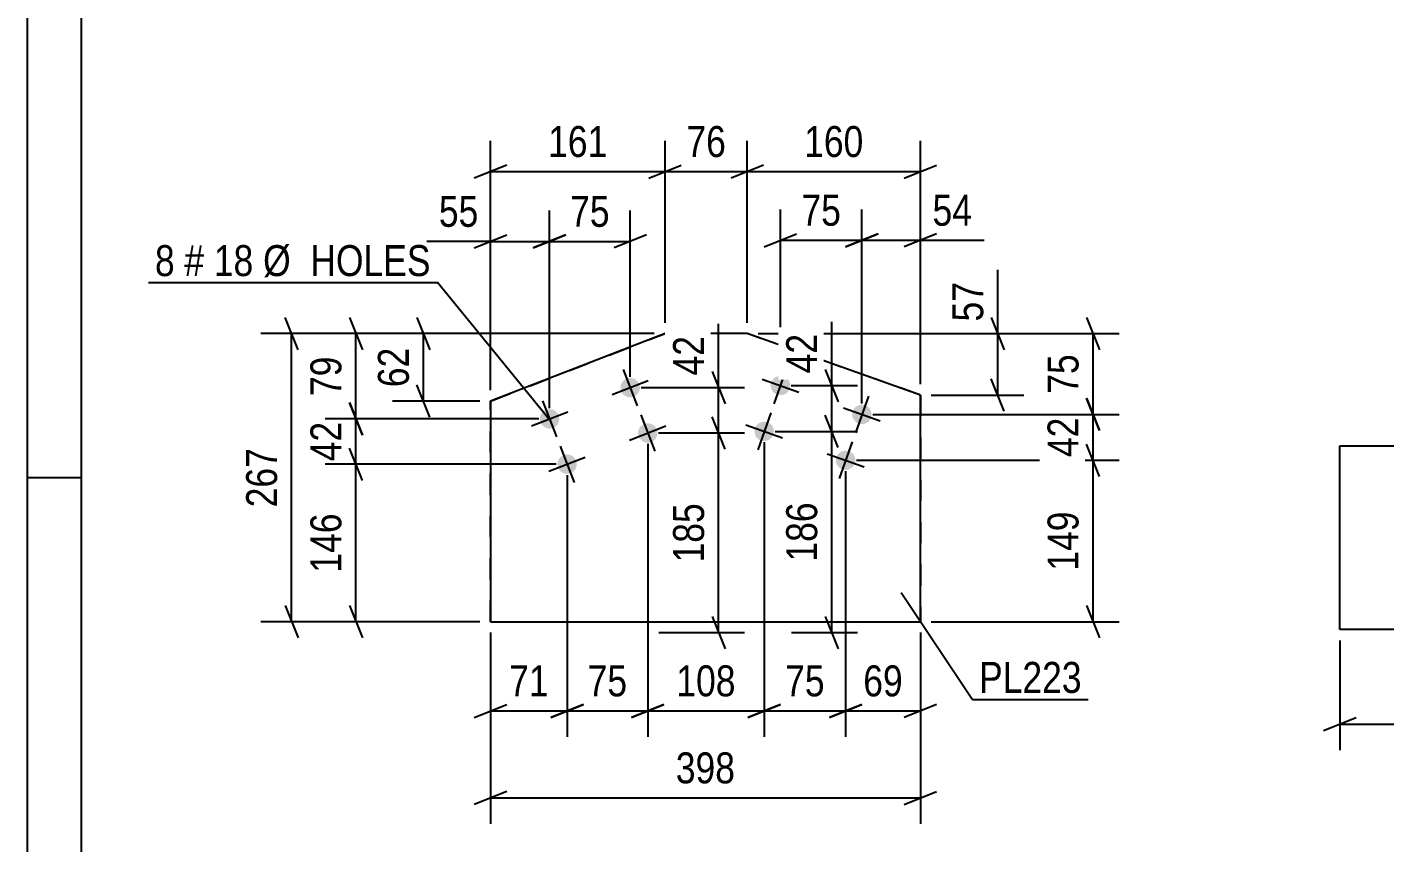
# Model space of a CAD drawing. Header units: millimetres. Extents: x 0 to 420, y 0 to 297.
# Drawn here: x 0 to 125.7, y 115.2 to 190.7 of the extents above; entities that cross this region are included whole.
import ezdxf

# ---------------------------------------------------------------- set-up
doc = ezdxf.new("R2010")
doc.units = ezdxf.units.MM
doc.linetypes.add('DXK_LINE_DOT2', pattern=[3.9198, 1.9599, -1.9599])
doc.styles.add('Arial Narrow', font='ARIALN.TTF', dxfattribs={"height": 0.2})

# ---------------------------------------------------------------- blocks, each defined once
blk = doc.blocks.new('Unknown-122573175-1113')
at = {"color": 5, "linetype": 'Continuous'}
for p, q in [((0, 297), (0, 0)), ((5, 292), (5, 5)), ((5, 149), (0, 149))]:
    blk.add_line(p, q, dxfattribs=at)
blk = doc.blocks.new('Part-122573175-1772 - 1756')
at = {"color": 2, "linetype": 'Continuous'}
for p, q in [((121.5, 134.96), (121.5, 151.96)), ((121.5, 151.96), (161.14, 151.96)), ((161.14, 151.96), (161.14, 134.96)), ((161.14, 134.96), (121.5, 134.96))]:
    blk.add_line(p, q, dxfattribs=at)
blk = doc.blocks.new('Bolt-122573175-1241 - 1205')
at = {"linetype": 'Continuous'}
for points in [[(70.62, 157.55), (70.61, 157.37), (70.55, 157.19), (70.45, 157.02), (70.33, 156.88), (70.18, 156.77), (70, 156.7), (69.82, 156.66), (69.63, 156.66), (69.45, 156.7), (69.28, 156.77), (69.12, 156.88), (69, 157.02), (68.9, 157.19), (68.84, 157.36), (68.82, 157.55), (68.84, 157.74), (68.9, 157.92), (69, 158.08), (69.12, 158.22), (69.27, 158.33), (69.45, 158.41), (69.63, 158.45), (69.82, 158.45), (70, 158.41), (70.17, 158.33), (70.33, 158.22), (70.45, 158.08), (70.55, 157.92), (70.6, 157.74)], [(78.16, 154.88), (78.14, 154.69), (78.09, 154.51), (77.99, 154.35), (77.87, 154.21), (77.71, 154.1), (77.54, 154.02), (77.36, 153.98), (77.17, 153.98), (76.99, 154.02), (76.81, 154.1), (76.66, 154.21), (76.54, 154.35), (76.44, 154.51), (76.38, 154.69), (76.36, 154.88), (76.38, 155.06), (76.44, 155.24), (76.54, 155.41), (76.66, 155.55), (76.81, 155.66), (76.99, 155.73), (77.17, 155.77), (77.36, 155.77), (77.54, 155.73), (77.71, 155.66), (77.87, 155.55), (77.99, 155.41), (78.09, 155.24), (78.14, 155.07)], [(69.12, 153.31), (69.1, 153.12), (69.04, 152.95), (68.95, 152.78), (68.82, 152.64), (68.67, 152.53), (68.5, 152.46), (68.31, 152.42), (68.13, 152.42), (67.94, 152.46), (67.77, 152.53), (67.62, 152.64), (67.49, 152.78), (67.4, 152.94), (67.34, 153.12), (67.32, 153.31), (67.34, 153.5), (67.4, 153.68), (67.49, 153.84), (67.62, 153.98), (67.77, 154.09), (67.94, 154.17), (68.13, 154.21), (68.31, 154.21), (68.5, 154.17), (68.67, 154.09), (68.82, 153.98), (68.95, 153.84), (69.04, 153.68), (69.1, 153.5)], [(76.66, 150.64), (76.64, 150.45), (76.58, 150.27), (76.49, 150.11), (76.36, 149.97), (76.21, 149.86), (76.04, 149.78), (75.85, 149.74), (75.67, 149.74), (75.48, 149.78), (75.31, 149.86), (75.16, 149.97), (75.03, 150.11), (74.94, 150.27), (74.88, 150.45), (74.86, 150.64), (74.88, 150.82), (74.94, 151), (75.03, 151.17), (75.16, 151.31), (75.31, 151.42), (75.48, 151.49), (75.67, 151.53), (75.85, 151.53), (76.04, 151.49), (76.21, 151.42), (76.36, 151.31), (76.49, 151.17), (76.58, 151), (76.64, 150.82)]]:
    blk.add_hatch(color=1, dxfattribs=at).paths.add_polyline_path(points)
at = {"color": 1, "linetype": 'Continuous'}
for p, q in [((70.33, 159.25), (69.12, 155.86)), ((68.03, 158.15), (71.42, 156.95)), ((77.87, 156.57), (76.66, 153.18)), ((68.82, 155.01), (67.62, 151.61)), ((75.57, 155.48), (78.96, 154.28)), ((66.52, 153.91), (69.92, 152.71)), ((76.36, 152.33), (75.16, 148.94)), ((74.06, 151.24), (77.46, 150.03))]:
    blk.add_line(p, q, dxfattribs=at)
blk = doc.blocks.new('Bolt-122573175-1246 - 1205')
at = {"linetype": 'Continuous'}
for points in [[(56.72, 157.36), (56.7, 157.17), (56.64, 156.99), (56.54, 156.83), (56.42, 156.69), (56.27, 156.58), (56.09, 156.5), (55.91, 156.46), (55.72, 156.46), (55.54, 156.5), (55.37, 156.58), (55.21, 156.69), (55.09, 156.83), (54.99, 156.99), (54.94, 157.17), (54.92, 157.35), (54.93, 157.54), (54.99, 157.72), (55.09, 157.88), (55.21, 158.02), (55.36, 158.13), (55.54, 158.21), (55.72, 158.25), (55.91, 158.25), (56.09, 158.21), (56.26, 158.14), (56.42, 158.02), (56.54, 157.89), (56.64, 157.72), (56.7, 157.54)], [(49.25, 154.47), (49.23, 154.28), (49.18, 154.1), (49.08, 153.94), (48.96, 153.8), (48.81, 153.69), (48.63, 153.61), (48.45, 153.57), (48.26, 153.57), (48.08, 153.61), (47.91, 153.69), (47.75, 153.8), (47.63, 153.94), (47.53, 154.1), (47.47, 154.28), (47.45, 154.47), (47.47, 154.66), (47.53, 154.83), (47.63, 155), (47.75, 155.14), (47.9, 155.25), (48.08, 155.32), (48.26, 155.36), (48.45, 155.36), (48.63, 155.33), (48.8, 155.25), (48.96, 155.14), (49.08, 155), (49.18, 154.84), (49.23, 154.66)], [(58.34, 153.16), (58.32, 152.97), (58.26, 152.79), (58.17, 152.63), (58.04, 152.49), (57.89, 152.38), (57.72, 152.3), (57.53, 152.26), (57.35, 152.26), (57.16, 152.3), (56.99, 152.38), (56.84, 152.49), (56.71, 152.63), (56.62, 152.79), (56.56, 152.97), (56.54, 153.16), (56.56, 153.34), (56.62, 153.52), (56.71, 153.69), (56.84, 153.83), (56.99, 153.94), (57.16, 154.01), (57.34, 154.05), (57.53, 154.05), (57.72, 154.01), (57.89, 153.94), (58.04, 153.83), (58.17, 153.69), (58.26, 153.53), (58.32, 153.35)], [(50.88, 150.27), (50.86, 150.09), (50.8, 149.91), (50.71, 149.74), (50.58, 149.6), (50.43, 149.49), (50.26, 149.42), (50.07, 149.38), (49.88, 149.38), (49.7, 149.42), (49.53, 149.49), (49.38, 149.6), (49.25, 149.74), (49.16, 149.91), (49.1, 150.08), (49.08, 150.27), (49.1, 150.46), (49.16, 150.64), (49.25, 150.8), (49.38, 150.94), (49.53, 151.05), (49.7, 151.13), (49.88, 151.17), (50.07, 151.17), (50.26, 151.13), (50.43, 151.05), (50.58, 150.94), (50.71, 150.8), (50.8, 150.64), (50.86, 150.46)]]:
    blk.add_hatch(color=1, dxfattribs=at).paths.add_polyline_path(points)
at = {"color": 1, "linetype": 'Continuous'}
for p, q in [((55.17, 159.03), (56.46, 155.68)), ((54.14, 156.71), (57.49, 158.01)), ((47.7, 156.15), (49, 152.79)), ((46.68, 153.82), (50.03, 155.12)), ((56.79, 154.84), (58.09, 151.48)), ((55.76, 152.51), (59.12, 153.81)), ((48.3, 149.62), (51.66, 150.92)), ((49.33, 151.95), (50.63, 148.59))]:
    blk.add_line(p, q, dxfattribs=at)
blk = doc.blocks.new('Part-122573175-1261 - 1205')
at = {"color": 2, "linetype": 'Continuous'}
for p, q in [((59.04, 162.36), (42.89, 156.11)), ((66.65, 162.36), (59.04, 162.36)), ((82.68, 156.67), (66.65, 162.36)), ((42.89, 156.11), (42.89, 135.69)), ((42.89, 156.11), (42.89, 156.11)), ((82.68, 135.69), (82.68, 156.67)), ((82.68, 156.67), (82.68, 156.67)), ((42.89, 135.69), (82.68, 135.69))]:
    blk.add_line(p, q, dxfattribs=at)
at = {"color": 7, "linetype": 'DXK_LINE_DOT2'}
for p, q in [((42.89, 156.11), (59.04, 162.36)), ((82.68, 156.67), (66.65, 162.36)), ((42.89, 135.69), (42.89, 156.11)), ((82.68, 156.67), (82.68, 135.69))]:
    blk.add_line(p, q, dxfattribs=at)
blk = doc.blocks.new('StraightDimension-122573175-1785 - 1756')
at = {"color": 7, "linetype": 'Continuous'}
for p, q in [((121.5, 133.96), (121.5, 123.81)), ((161.14, 133.96), (161.14, 123.81)), ((123, 126.81), (120, 125.61)), ((121.5, 126.21), (161.14, 126.21)), ((159.64, 125.61), (162.64, 126.81))]:
    blk.add_line(p, q, dxfattribs=at)
at = {"color": 0}
blk.add_wipeout([(144.66, 126.96), (144.66, 131.16), (137.98, 131.16), (137.98, 126.96)], dxfattribs=at)
at = {"color": 3, "style": 'Arial Narrow'}
blk.add_text('396', height=2.863, dxfattribs=at).set_placement((138.58, 127.56))
blk = doc.blocks.new('StraightDimension-122573175-1264 - 1205')
at = {"color": 7, "linetype": 'Continuous'}
for p, q in [((25.08, 160.86), (23.88, 163.86)), ((58.04, 162.36), (21.63, 162.36)), ((24.48, 135.69), (24.48, 162.36)), ((23.88, 137.19), (25.08, 134.19)), ((41.89, 135.69), (21.63, 135.69))]:
    blk.add_line(p, q, dxfattribs=at)
at = {"color": 0}
blk.add_wipeout([(23.73, 152.36), (19.53, 152.36), (19.53, 145.68), (23.73, 145.68)], dxfattribs=at)
at = {"color": 3, "style": 'Arial Narrow'}
blk.add_text('267', height=2.863, rotation=90.0002, dxfattribs=at).set_placement((23.13, 146.28))
blk = doc.blocks.new('StraightDimension-122573175-1362 - 1205')
at = {"color": 7, "linetype": 'Continuous'}
for p, q in [((89.84, 162.36), (89.84, 168.26)), ((89.84, 162.36), (89.84, 168.26)), ((89.24, 163.86), (90.44, 160.86)), ((67.65, 162.36), (92.24, 162.36)), ((89.84, 156.67), (89.84, 162.36)), ((90.44, 155.17), (89.24, 158.17)), ((83.68, 156.67), (92.24, 156.67))]:
    blk.add_line(p, q, dxfattribs=at)
at = {"color": 0}
blk.add_wipeout([(89.09, 167.74), (84.89, 167.74), (84.89, 162.88), (89.09, 162.88)], dxfattribs=at)
at = {"color": 3, "style": 'Arial Narrow'}
blk.add_text('57', height=2.863, rotation=90.0002, dxfattribs=at).set_placement((88.49, 163.48))
blk = doc.blocks.new('StraightDimension-122573175-1510 - 1205')
at = {"color": 7, "linetype": 'Continuous'}
for p, q in [((77.26, 155.88), (77.26, 173.84)), ((82.68, 157.67), (82.68, 173.84)), ((75.76, 170.39), (78.76, 171.59)), ((77.26, 170.99), (82.68, 170.99)), ((84.18, 171.59), (81.18, 170.39)), ((82.68, 170.99), (88.58, 170.99)), ((82.68, 170.99), (88.58, 170.99))]:
    blk.add_line(p, q, dxfattribs=at)
at = {"color": 0}
blk.add_wipeout([(88.06, 171.74), (88.06, 175.94), (83.2, 175.94), (83.2, 171.74)], dxfattribs=at)
at = {"color": 3, "style": 'Arial Narrow'}
blk.add_text('54', height=2.863, dxfattribs=at).set_placement((83.8, 172.34))
blk = doc.blocks.new('StraightDimension-122573175-1275 - 1205')
at = {"color": 7, "linetype": 'Continuous'}
for p, q in [((99.26, 149.14), (98.06, 152.14)), ((76.76, 150.64), (101.06, 150.64)), ((98.66, 135.69), (98.66, 150.64)), ((98.06, 137.19), (99.26, 134.19)), ((83.68, 135.69), (101.06, 135.69))]:
    blk.add_line(p, q, dxfattribs=at)
at = {"color": 0}
blk.add_wipeout([(97.91, 146.5), (93.71, 146.5), (93.71, 139.82), (97.91, 139.82)], dxfattribs=at)
at = {"color": 3, "style": 'Arial Narrow'}
blk.add_text('149', height=2.863, rotation=90.0002, dxfattribs=at).set_placement((97.31, 140.42))
blk = doc.blocks.new('StraightDimension-122573175-1288 - 1205')
at = {"color": 7, "linetype": 'Continuous'}
for p, q in [((98.06, 156.38), (99.26, 153.38)), ((78.26, 154.88), (101.06, 154.88)), ((98.66, 150.64), (98.66, 154.88)), ((99.26, 149.14), (98.06, 152.14)), ((76.76, 150.64), (101.06, 150.64))]:
    blk.add_line(p, q, dxfattribs=at)
at = {"color": 0}
blk.add_wipeout([(97.91, 155.19), (93.71, 155.19), (93.71, 150.33), (97.91, 150.33)], dxfattribs=at)
at = {"color": 3, "style": 'Arial Narrow'}
blk.add_text('42', height=2.863, rotation=90.0002, dxfattribs=at).set_placement((97.31, 150.93))
blk = doc.blocks.new('StraightDimension-122573175-1297 - 1205')
at = {"color": 7, "linetype": 'Continuous'}
for p, q in [((98.06, 163.86), (99.26, 160.86)), ((67.65, 162.36), (101.06, 162.36)), ((98.66, 154.88), (98.66, 162.36)), ((99.26, 153.38), (98.06, 156.38)), ((78.26, 154.88), (101.06, 154.88))]:
    blk.add_line(p, q, dxfattribs=at)
at = {"color": 0}
blk.add_wipeout([(97.91, 161.04), (93.71, 161.04), (93.71, 156.19), (97.91, 156.19)], dxfattribs=at)
at = {"color": 3, "style": 'Arial Narrow'}
blk.add_text('75', height=2.863, rotation=90.0002, dxfattribs=at).set_placement((97.31, 156.79))
blk = doc.blocks.new('StraightDimension-122573175-1435 - 1205')
at = {"color": 7, "linetype": 'Continuous'}
for p, q in [((64.6, 151.66), (63.4, 154.66)), ((58.44, 153.16), (66.4, 153.16)), ((64, 134.69), (64, 153.16)), ((63.4, 136.19), (64.6, 133.19)), ((58.46, 134.69), (66.4, 134.69))]:
    blk.add_line(p, q, dxfattribs=at)
at = {"color": 0}
blk.add_wipeout([(63.25, 147.27), (59.05, 147.27), (59.05, 140.58), (63.25, 140.58)], dxfattribs=at)
at = {"color": 3, "style": 'Arial Narrow'}
blk.add_text('185', height=2.863, rotation=90.0002, dxfattribs=at).set_placement((62.65, 141.18))
blk = doc.blocks.new('StraightDimension-122573175-1307 - 1205')
at = {"color": 7, "linetype": 'Continuous'}
for p, q in [((29.83, 155.97), (31.03, 152.97)), ((47.35, 154.47), (27.58, 154.47)), ((30.43, 150.27), (30.43, 154.47)), ((31.03, 148.77), (29.83, 151.77)), ((48.98, 150.27), (27.58, 150.27))]:
    blk.add_line(p, q, dxfattribs=at)
at = {"color": 0}
blk.add_wipeout([(29.68, 154.8), (25.48, 154.8), (25.48, 149.94), (29.68, 149.94)], dxfattribs=at)
at = {"color": 3, "style": 'Arial Narrow'}
blk.add_text('42', height=2.863, rotation=90.0002, dxfattribs=at).set_placement((29.08, 150.54))
blk = doc.blocks.new('StraightDimension-122573175-1316 - 1205')
at = {"color": 7, "linetype": 'Continuous'}
for p, q in [((29.83, 163.86), (31.03, 160.86)), ((58.04, 162.36), (27.58, 162.36)), ((30.43, 154.47), (30.43, 162.36)), ((31.03, 152.97), (29.83, 155.97)), ((47.35, 154.47), (27.58, 154.47))]:
    blk.add_line(p, q, dxfattribs=at)
at = {"color": 0}
blk.add_wipeout([(29.68, 160.84), (25.48, 160.84), (25.48, 155.98), (29.68, 155.98)], dxfattribs=at)
at = {"color": 3, "style": 'Arial Narrow'}
blk.add_text('79', height=2.863, rotation=90.0002, dxfattribs=at).set_placement((29.08, 156.58))
blk = doc.blocks.new('StraightDimension-122573175-1452 - 1205')
at = {"color": 7, "linetype": 'Continuous'}
for p, q in [((64, 157.36), (64, 163.26)), ((64, 157.36), (64, 163.26)), ((63.4, 158.86), (64.6, 155.86)), ((56.82, 157.36), (66.4, 157.36)), ((64, 153.16), (64, 157.36)), ((64.6, 151.66), (63.4, 154.66)), ((58.44, 153.16), (66.4, 153.16))]:
    blk.add_line(p, q, dxfattribs=at)
at = {"color": 0}
blk.add_wipeout([(63.25, 162.74), (59.05, 162.74), (59.05, 157.88), (63.25, 157.88)], dxfattribs=at)
at = {"color": 3, "style": 'Arial Narrow'}
blk.add_text('42', height=2.863, rotation=90.0002, dxfattribs=at).set_placement((62.65, 158.48))
blk = doc.blocks.new('StraightDimension-122573175-1324 - 1205')
at = {"color": 7, "linetype": 'Continuous'}
for p, q in [((31.03, 148.77), (29.83, 151.77)), ((48.98, 150.27), (27.58, 150.27)), ((30.43, 135.69), (30.43, 150.27)), ((29.83, 137.19), (31.03, 134.19)), ((41.89, 135.69), (27.58, 135.69))]:
    blk.add_line(p, q, dxfattribs=at)
at = {"color": 0}
blk.add_wipeout([(29.68, 146.32), (25.48, 146.32), (25.48, 139.64), (29.68, 139.64)], dxfattribs=at)
at = {"color": 3, "style": 'Arial Narrow'}
blk.add_text('146', height=2.863, rotation=90.0002, dxfattribs=at).set_placement((29.08, 140.24))
blk = doc.blocks.new('StraightDimension-122573175-1331 - 1205')
at = {"color": 7, "linetype": 'Continuous'}
for p, q in [((42.89, 157.11), (42.89, 173.74)), ((48.35, 155.47), (48.35, 173.74)), ((41.39, 170.29), (44.39, 171.49)), ((49.85, 171.49), (46.85, 170.29)), ((42.89, 170.89), (36.99, 170.89)), ((42.89, 170.89), (36.99, 170.89)), ((42.89, 170.89), (48.35, 170.89))]:
    blk.add_line(p, q, dxfattribs=at)
at = {"color": 0}
blk.add_wipeout([(42.37, 171.64), (42.37, 175.84), (37.51, 175.84), (37.51, 171.64)], dxfattribs=at)
at = {"color": 3, "style": 'Arial Narrow'}
blk.add_text('55', height=2.863, dxfattribs=at).set_placement((38.11, 172.24))
blk = doc.blocks.new('StraightDimension-122573175-1342 - 1205')
at = {"color": 7, "linetype": 'Continuous'}
for p, q in [((48.35, 155.47), (48.35, 173.74)), ((55.82, 158.36), (55.82, 173.74)), ((46.85, 170.29), (49.85, 171.49)), ((57.32, 171.49), (54.32, 170.29)), ((48.35, 170.89), (55.82, 170.89))]:
    blk.add_line(p, q, dxfattribs=at)
at = {"color": 0}
blk.add_wipeout([(54.51, 171.64), (54.51, 175.84), (49.66, 175.84), (49.66, 171.64)], dxfattribs=at)
at = {"color": 3, "style": 'Arial Narrow'}
blk.add_text('75', height=2.863, dxfattribs=at).set_placement((50.26, 172.24))
blk = doc.blocks.new('StraightDimension-122573175-1353 - 1205')
at = {"color": 7, "linetype": 'Continuous'}
for p, q in [((36.08, 163.86), (37.28, 160.86)), ((58.04, 162.36), (33.83, 162.36)), ((36.68, 156.11), (36.68, 162.36)), ((37.28, 154.61), (36.08, 157.61)), ((41.89, 156.11), (33.83, 156.11))]:
    blk.add_line(p, q, dxfattribs=at)
at = {"color": 0}
blk.add_wipeout([(35.93, 161.66), (31.73, 161.66), (31.73, 156.8), (35.93, 156.8)], dxfattribs=at)
at = {"color": 3, "style": 'Arial Narrow'}
blk.add_text('62', height=2.863, rotation=90.0002, dxfattribs=at).set_placement((35.33, 157.4))
blk = doc.blocks.new('StraightDimension-122573175-1500 - 1205')
at = {"color": 7, "linetype": 'Continuous'}
for p, q in [((69.72, 158.55), (69.72, 173.84)), ((77.26, 155.88), (77.26, 173.84)), ((68.22, 170.39), (71.22, 171.59)), ((69.72, 170.99), (77.26, 170.99)), ((78.76, 171.59), (75.76, 170.39))]:
    blk.add_line(p, q, dxfattribs=at)
at = {"color": 0}
blk.add_wipeout([(75.92, 171.74), (75.92, 175.94), (71.07, 175.94), (71.07, 171.74)], dxfattribs=at)
at = {"color": 3, "style": 'Arial Narrow'}
blk.add_text('75', height=2.863, dxfattribs=at).set_placement((71.67, 172.34))
blk = doc.blocks.new('StraightDimension-122573175-1372 - 1205')
at = {"color": 7, "linetype": 'Continuous'}
for p, q in [((42.89, 134.69), (42.89, 116.99)), ((82.68, 134.69), (82.68, 116.99)), ((44.39, 119.99), (41.39, 118.79)), ((42.89, 119.39), (82.68, 119.39)), ((81.18, 118.79), (84.18, 119.99))]:
    blk.add_line(p, q, dxfattribs=at)
at = {"color": 0}
blk.add_wipeout([(66.13, 120.14), (66.13, 124.34), (59.44, 124.34), (59.44, 120.14)], dxfattribs=at)
at = {"color": 3, "style": 'Arial Narrow'}
blk.add_text('398', height=2.863, dxfattribs=at).set_placement((60.04, 120.74))
blk = doc.blocks.new('StraightDimension-122573175-1377 - 1205')
at = {"color": 7, "linetype": 'Continuous'}
for p, q in [((42.89, 157.11), (42.89, 180.2)), ((59.04, 163.36), (59.04, 180.2)), ((44.39, 177.95), (41.39, 176.75)), ((42.89, 177.35), (59.04, 177.35)), ((57.54, 176.75), (60.54, 177.95))]:
    blk.add_line(p, q, dxfattribs=at)
at = {"color": 0}
blk.add_wipeout([(54.31, 178.1), (54.31, 182.3), (47.62, 182.3), (47.62, 178.1)], dxfattribs=at)
at = {"color": 3, "style": 'Arial Narrow'}
blk.add_text('161', height=2.863, dxfattribs=at).set_placement((48.22, 178.7))
blk = doc.blocks.new('StraightDimension-122573175-1387 - 1205')
at = {"color": 7, "linetype": 'Continuous'}
for p, q in [((59.04, 163.36), (59.04, 180.2)), ((66.65, 163.36), (66.65, 180.2)), ((57.54, 176.75), (60.54, 177.95)), ((59.04, 177.35), (66.65, 177.35)), ((68.15, 177.95), (65.15, 176.75))]:
    blk.add_line(p, q, dxfattribs=at)
at = {"color": 0}
blk.add_wipeout([(65.27, 178.1), (65.27, 182.3), (60.42, 182.3), (60.42, 178.1)], dxfattribs=at)
at = {"color": 3, "style": 'Arial Narrow'}
blk.add_text('76', height=2.863, dxfattribs=at).set_placement((61.02, 178.7))
blk = doc.blocks.new('StraightDimension-122573175-1397 - 1205')
at = {"color": 7, "linetype": 'Continuous'}
for p, q in [((66.65, 163.36), (66.65, 180.2)), ((82.68, 157.67), (82.68, 180.2)), ((68.15, 177.95), (65.15, 176.75)), ((66.65, 177.35), (82.68, 177.35)), ((81.18, 176.75), (84.18, 177.95))]:
    blk.add_line(p, q, dxfattribs=at)
at = {"color": 0}
blk.add_wipeout([(78.01, 178.1), (78.01, 182.3), (71.32, 182.3), (71.32, 178.1)], dxfattribs=at)
at = {"color": 3, "style": 'Arial Narrow'}
blk.add_text('160', height=2.863, dxfattribs=at).set_placement((71.92, 178.7))
blk = doc.blocks.new('StraightDimension-122573175-1408 - 1205')
at = {"color": 7, "linetype": 'Continuous'}
for p, q in [((75.07, 151.81), (73.87, 154.81)), ((69.22, 153.31), (76.87, 153.31)), ((74.47, 134.69), (74.47, 153.31)), ((73.87, 136.19), (75.07, 133.19)), ((70.74, 134.69), (76.87, 134.69))]:
    blk.add_line(p, q, dxfattribs=at)
at = {"color": 0}
blk.add_wipeout([(73.72, 147.34), (69.52, 147.34), (69.52, 140.66), (73.72, 140.66)], dxfattribs=at)
at = {"color": 3, "style": 'Arial Narrow'}
blk.add_text('186', height=2.863, rotation=90.0002, dxfattribs=at).set_placement((73.12, 141.26))
blk = doc.blocks.new('StraightDimension-122573175-1424 - 1205')
at = {"color": 7, "linetype": 'Continuous'}
for p, q in [((74.47, 157.55), (74.47, 163.46)), ((74.47, 157.55), (74.47, 163.46)), ((73.87, 159.05), (75.07, 156.05)), ((70.72, 157.55), (76.87, 157.55)), ((74.47, 153.31), (74.47, 157.55)), ((75.07, 151.81), (73.87, 154.81)), ((69.22, 153.31), (76.87, 153.31))]:
    blk.add_line(p, q, dxfattribs=at)
at = {"color": 0}
blk.add_wipeout([(73.72, 162.93), (69.52, 162.93), (69.52, 158.08), (73.72, 158.08)], dxfattribs=at)
at = {"color": 3, "style": 'Arial Narrow'}
blk.add_text('42', height=2.863, rotation=90.0002, dxfattribs=at).set_placement((73.12, 158.68))
blk = doc.blocks.new('StraightDimension-122573175-1463 - 1205')
at = {"color": 7, "linetype": 'Continuous'}
for p, q in [((75.76, 149.64), (75.76, 125.04)), ((82.68, 134.69), (82.68, 125.04)), ((74.26, 126.84), (77.26, 128.04)), ((75.76, 127.44), (82.68, 127.44)), ((84.18, 128.04), (81.18, 126.84))]:
    blk.add_line(p, q, dxfattribs=at)
at = {"color": 0}
blk.add_wipeout([(81.65, 128.19), (81.65, 132.39), (76.79, 132.39), (76.79, 128.19)], dxfattribs=at)
at = {"color": 3, "style": 'Arial Narrow'}
blk.add_text('69', height=2.863, dxfattribs=at).set_placement((77.39, 128.79))
blk = doc.blocks.new('StraightDimension-122573175-1469 - 1205')
at = {"color": 7, "linetype": 'Continuous'}
for p, q in [((68.22, 152.31), (68.22, 125.04)), ((75.76, 149.64), (75.76, 125.04)), ((66.72, 126.84), (69.72, 128.04)), ((68.22, 127.44), (75.76, 127.44)), ((77.26, 128.04), (74.26, 126.84))]:
    blk.add_line(p, q, dxfattribs=at)
at = {"color": 0}
blk.add_wipeout([(74.42, 128.19), (74.42, 132.39), (69.56, 132.39), (69.56, 128.19)], dxfattribs=at)
at = {"color": 3, "style": 'Arial Narrow'}
blk.add_text('75', height=2.863, dxfattribs=at).set_placement((70.16, 128.79))
blk = doc.blocks.new('StraightDimension-122573175-1477 - 1205')
at = {"color": 7, "linetype": 'Continuous'}
for p, q in [((57.44, 152.16), (57.44, 125.04)), ((68.22, 152.31), (68.22, 125.04)), ((55.94, 126.84), (58.94, 128.04)), ((57.44, 127.44), (68.22, 127.44)), ((69.72, 128.04), (66.72, 126.84))]:
    blk.add_line(p, q, dxfattribs=at)
at = {"color": 0}
blk.add_wipeout([(66.17, 128.19), (66.17, 132.39), (59.49, 132.39), (59.49, 128.19)], dxfattribs=at)
at = {"color": 3, "style": 'Arial Narrow'}
blk.add_text('108', height=2.863, dxfattribs=at).set_placement((60.09, 128.79))
blk = doc.blocks.new('StraightDimension-122573175-1485 - 1205')
at = {"color": 7, "linetype": 'Continuous'}
for p, q in [((57.44, 152.16), (57.44, 125.04)), ((49.98, 149.27), (49.98, 125.04)), ((48.48, 126.84), (51.48, 128.04)), ((49.98, 127.44), (57.44, 127.44)), ((58.94, 128.04), (55.94, 126.84))]:
    blk.add_line(p, q, dxfattribs=at)
at = {"color": 0}
blk.add_wipeout([(56.14, 128.19), (56.14, 132.39), (51.28, 132.39), (51.28, 128.19)], dxfattribs=at)
at = {"color": 3, "style": 'Arial Narrow'}
blk.add_text('75', height=2.863, dxfattribs=at).set_placement((51.88, 128.79))
blk = doc.blocks.new('StraightDimension-122573175-1493 - 1205')
at = {"color": 7, "linetype": 'Continuous'}
for p, q in [((49.98, 149.27), (49.98, 125.04)), ((42.89, 134.69), (42.89, 125.04)), ((41.39, 126.84), (44.39, 128.04)), ((42.89, 127.44), (49.98, 127.44)), ((51.48, 128.04), (48.48, 126.84))]:
    blk.add_line(p, q, dxfattribs=at)
at = {"color": 0}
blk.add_wipeout([(48.86, 128.19), (48.86, 132.39), (44.01, 132.39), (44.01, 128.19)], dxfattribs=at)
at = {"color": 3, "style": 'Arial Narrow'}
blk.add_text('71', height=2.863, dxfattribs=at).set_placement((44.61, 128.79))
blk = doc.blocks.new('Mark-122573175-1257 - 1205')
at = {"color": 0}
blk.add_wipeout([(97.61, 129.11), (97.61, 132.11), (88.11, 132.11), (88.11, 129.11)], dxfattribs=at)
blk.add_wipeout([(97.61, 129.11), (97.61, 132.11), (88.11, 132.11), (88.11, 129.11)], dxfattribs=at)
at = {"color": 30, "linetype": 'Continuous'}
for p, q in [((80.91, 138.4), (87.51, 128.51)), ((87.51, 128.51), (98.21, 128.51))]:
    blk.add_line(p, q, dxfattribs=at)
at = {"color": 3, "style": 'Arial Narrow'}
blk.add_text('PL223', height=2.863, dxfattribs=at).set_placement((88.11, 129.11))
blk = doc.blocks.new('MarkSet-122573175-1548 - 1205')
at = {"color": 0}
for points in [[(13.65, 167.68), (13.65, 170.68), (11.83, 170.68), (11.83, 167.68)], [(16.38, 167.68), (16.38, 170.68), (14.55, 170.68), (14.55, 167.68)], [(20.94, 167.68), (20.94, 170.68), (17.28, 170.68), (17.28, 167.68)], [(37.37, 167.68), (37.37, 170.68), (21.84, 170.68), (21.84, 167.68)]]:
    blk.add_wipeout(points, dxfattribs=at)
for points in [[(13.65, 167.68), (13.65, 170.68), (11.83, 170.68), (11.83, 167.68)], [(16.38, 167.68), (16.38, 170.68), (14.55, 170.68), (14.55, 167.68)], [(20.94, 167.68), (20.94, 170.68), (17.28, 170.68), (17.28, 167.68)], [(37.37, 167.68), (37.37, 170.68), (21.84, 170.68), (21.84, 167.68)]]:
    blk.add_wipeout(points, dxfattribs=at)
at = {"color": 7, "linetype": 'Continuous'}
for p in [(11.23, 167.08), (48.5, 154.18)]:
    blk.add_line(p, (37.97, 167.08), dxfattribs=at)
at = {"color": 3, "style": 'Arial Narrow'}
for s, height, p in [('8', 2.86, (11.83, 167.68)), ('#', 2.86, (14.55, 167.68)), ('18', 2.863, (17.28, 167.68)), ('Ø  HOLES', 2.863, (21.84, 167.68))]:
    blk.add_text(s, height=height, dxfattribs=at).set_placement(p)

msp = doc.modelspace()

# ---------------------------------------------------------------- block references
for name in ['Unknown-122573175-1113', 'Part-122573175-1261 - 1205', 'Bolt-122573175-1246 - 1205', 'Bolt-122573175-1241 - 1205', 'Part-122573175-1772 - 1756']:
    msp.add_blockref(name, (0, 0))

# ---------------------------------------------------------------- next in the draw order: block references
for name in ['StraightDimension-122573175-1362 - 1205', 'StraightDimension-122573175-1264 - 1205', 'StraightDimension-122573175-1275 - 1205', 'StraightDimension-122573175-1785 - 1756']:
    msp.add_blockref(name, (0, 0))

# ---------------------------------------------------------------- next in the draw order: block references
for name in ['StraightDimension-122573175-1510 - 1205', 'StraightDimension-122573175-1307 - 1205', 'StraightDimension-122573175-1435 - 1205']:
    msp.add_blockref(name, (0, 0))

# ---------------------------------------------------------------- next in the draw order: block references
for name in ['StraightDimension-122573175-1316 - 1205', 'StraightDimension-122573175-1288 - 1205', 'StraightDimension-122573175-1324 - 1205']:
    msp.add_blockref(name, (0, 0))

# ---------------------------------------------------------------- next in the draw order: block references
for name in ['StraightDimension-122573175-1331 - 1205', 'StraightDimension-122573175-1297 - 1205', 'StraightDimension-122573175-1452 - 1205', 'StraightDimension-122573175-1372 - 1205']:
    msp.add_blockref(name, (0, 0))

# ---------------------------------------------------------------- next in the draw order: block references
for name in ['StraightDimension-122573175-1500 - 1205', 'StraightDimension-122573175-1342 - 1205', 'StraightDimension-122573175-1408 - 1205']:
    msp.add_blockref(name, (0, 0))

# ---------------------------------------------------------------- next in the draw order: block references
for name in ['StraightDimension-122573175-1353 - 1205', 'StraightDimension-122573175-1463 - 1205']:
    msp.add_blockref(name, (0, 0))

# ---------------------------------------------------------------- next in the draw order: block references
for name in ['StraightDimension-122573175-1377 - 1205', 'Mark-122573175-1257 - 1205']:
    msp.add_blockref(name, (0, 0))

# ---------------------------------------------------------------- next in the draw order: block references
for name in ['StraightDimension-122573175-1387 - 1205', 'MarkSet-122573175-1548 - 1205']:
    msp.add_blockref(name, (0, 0))

# ---------------------------------------------------------------- next in the draw order: block references
msp.add_blockref('StraightDimension-122573175-1397 - 1205', (0, 0))

# ---------------------------------------------------------------- next in the draw order: block references
msp.add_blockref('StraightDimension-122573175-1424 - 1205', (0, 0))

# ---------------------------------------------------------------- next in the draw order: block references
msp.add_blockref('StraightDimension-122573175-1469 - 1205', (0, 0))

# ---------------------------------------------------------------- next in the draw order: block references
msp.add_blockref('StraightDimension-122573175-1477 - 1205', (0, 0))

# ---------------------------------------------------------------- next in the draw order: block references
msp.add_blockref('StraightDimension-122573175-1485 - 1205', (0, 0))

# ---------------------------------------------------------------- next in the draw order: block references
msp.add_blockref('StraightDimension-122573175-1493 - 1205', (0, 0))

doc.saveas('drawing.dxf')
